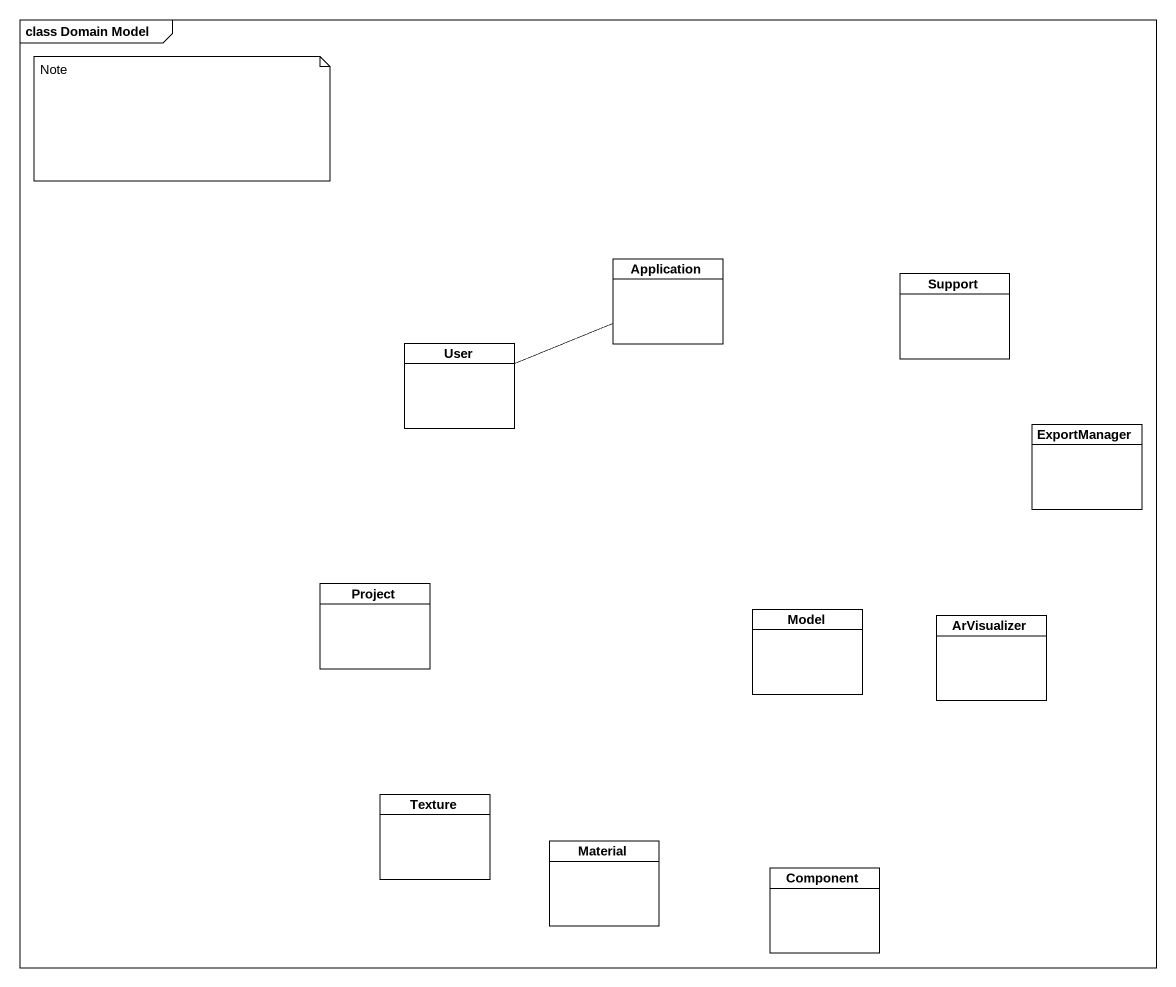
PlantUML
@startuml
mainframe class Domain Model
hide circle
hide empty members
class Application
class Support
class User
class ExportManager
class Project
class Model
class ArVisualizer
class Texture
class Material
class "Component" as Component_
Application -left- User
note as N1
  Note
end note
@enduml
